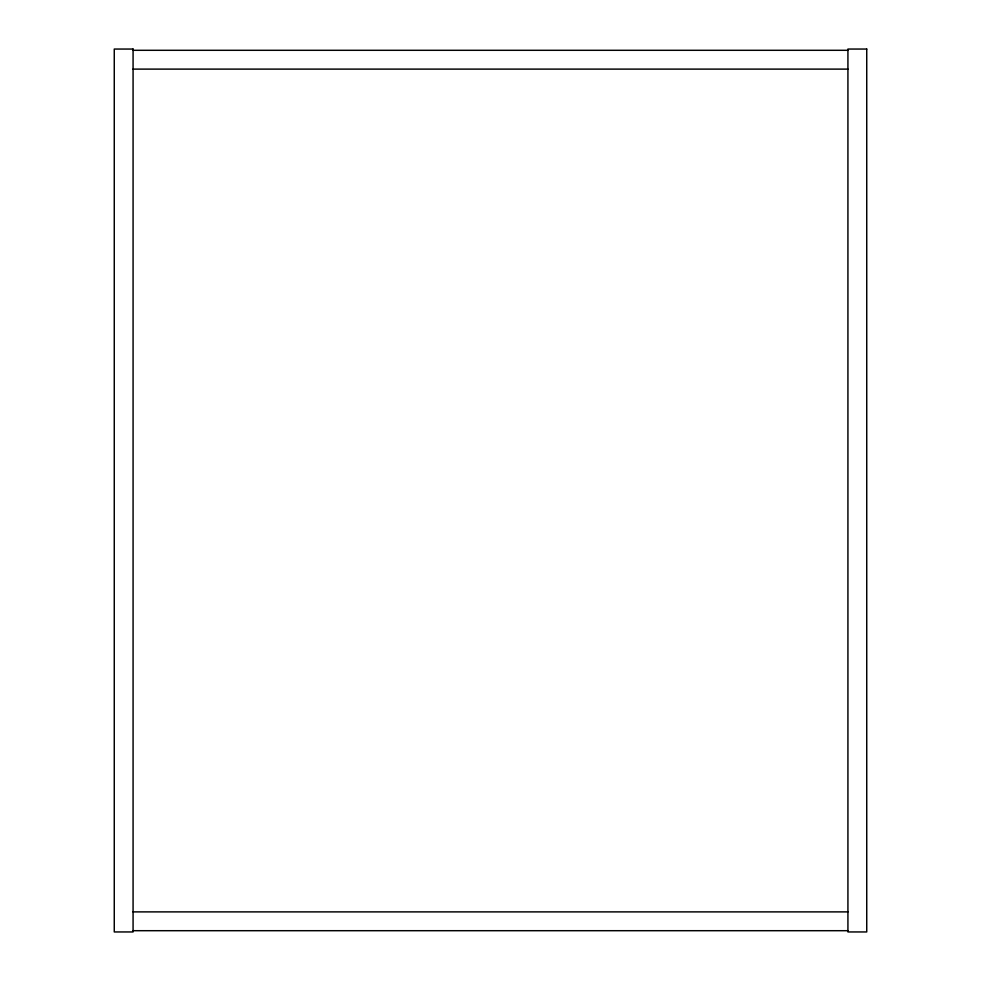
<?xml version="1.0" encoding="UTF-8"?>
<svg xmlns="http://www.w3.org/2000/svg" width="981" height="981" viewBox="0 0 981 981"><rect width="100%" height="100%" fill="white"/><g stroke="black" fill="none" stroke-linecap="round" stroke-linejoin="round"><path stroke-width="1.47" d="M133.073 50.301L847.927 50.301M133.073 69.111L847.927 69.111M133.073 911.889L847.927 911.889M133.073 930.699L847.927 930.699M133.073 49.05L114.262 49.05L114.262 931.95L133.073 931.95L133.073 49.05M866.738 49.05L847.927 49.05L847.927 931.95L866.738 931.95L866.738 49.05"/></g></svg>
